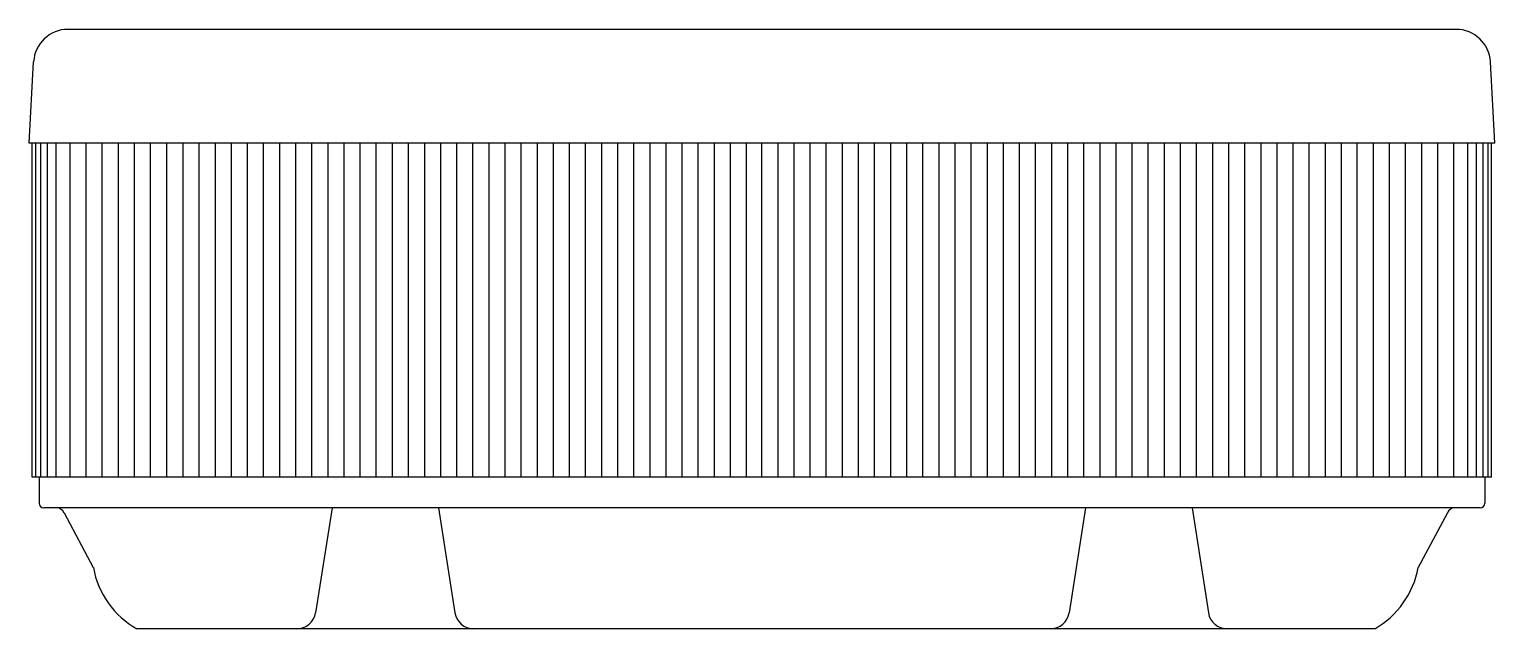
# Model space of a CAD drawing. Header units: millimetres. Extents: x -1146.71 to -1144.78, y 2253.77 to 2254.56.
import ezdxf

# ---------------------------------------------------------------- set-up
doc = ezdxf.new("R2010")
doc.units = ezdxf.units.MM
doc.header["$LTSCALE"] = 10
doc.layers.add('jacuzzi', color=1, linetype='Continuous')

msp = doc.modelspace()

# ---------------------------------------------------------------- linework, layer by layer
at = {"layer": 'jacuzzi', "color": 2}
for p, q in [((-1146.6556, 2254.5637), (-1144.8273, 2254.5637)), ((-1146.7065, 2254.4137), (-1146.7008, 2254.5208)), ((-1144.7765, 2254.4137), (-1144.7821, 2254.5208)), ((-1144.7765, 2254.4137), (-1146.7065, 2254.4137)), ((-1146.7025, 2253.9735), (-1146.7025, 2254.4137)), ((-1144.7805, 2253.9735), (-1144.7805, 2254.4137)), ((-1144.7805, 2253.9735), (-1146.7025, 2253.9735)), ((-1146.6935, 2253.9735), (-1146.6935, 2253.939)), ((-1144.7895, 2253.9735), (-1144.7895, 2253.939)), ((-1144.7956, 2253.9329), (-1146.6874, 2253.9329)), ((-1146.3078, 2253.9329), (-1146.3294, 2253.7946)), ((-1146.1676, 2253.9329), (-1146.146, 2253.7946)), ((-1145.3153, 2253.9329), (-1145.3369, 2253.7946)), ((-1145.1751, 2253.9329), (-1145.1536, 2253.7946)), ((-1146.6605, 2253.9262), (-1146.6222, 2253.8543)), ((-1144.8388, 2253.9262), (-1144.8772, 2253.8543)), ((-1146.1213, 2253.7737), (-1146.5649, 2253.7737)), ((-1145.4367, 2253.7737), (-1146.1213, 2253.7737)), ((-1144.9344, 2253.7737), (-1145.4367, 2253.7737))]:
    msp.add_line(p, q, dxfattribs=at)
at = {"layer": 'jacuzzi'}
for p, q in [((-1146.6979, 2253.9735), (-1146.6979, 2254.4137)), ((-1146.6915, 2253.9735), (-1146.6915, 2254.4137)), ((-1146.6825, 2253.9735), (-1146.6825, 2254.4137)), ((-1146.671, 2253.9735), (-1146.671, 2254.4137)), ((-1146.6527, 2253.9735), (-1146.6527, 2254.4137)), ((-1146.6315, 2253.9735), (-1146.6315, 2254.4137)), ((-1146.6103, 2253.9735), (-1146.6103, 2254.4137)), ((-1146.5891, 2253.9735), (-1146.5891, 2254.4137)), ((-1146.5679, 2253.9735), (-1146.5679, 2254.4137)), ((-1146.5467, 2253.9735), (-1146.5467, 2254.4137)), ((-1146.5255, 2253.9735), (-1146.5255, 2254.4137)), ((-1146.5043, 2254.4137), (-1146.5043, 2253.9735)), ((-1146.4831, 2254.4137), (-1146.4831, 2253.9732)), ((-1146.4619, 2254.4137), (-1146.4619, 2253.9735)), ((-1146.4407, 2254.4137), (-1146.4407, 2253.9735)), ((-1146.4195, 2254.4137), (-1146.4195, 2253.9735)), ((-1146.3983, 2254.4137), (-1146.3983, 2253.9735)), ((-1146.3771, 2254.4137), (-1146.3771, 2253.9735)), ((-1146.3559, 2254.4137), (-1146.3559, 2253.9735)), ((-1146.3347, 2254.4137), (-1146.3347, 2253.9735)), ((-1146.3135, 2254.4137), (-1146.3135, 2253.9735)), ((-1146.2923, 2254.4137), (-1146.2923, 2253.9735)), ((-1146.2711, 2254.4137), (-1146.2711, 2253.9735)), ((-1146.2499, 2254.4137), (-1146.2499, 2253.9735)), ((-1146.2287, 2254.4137), (-1146.2287, 2253.9735)), ((-1146.2074, 2254.4137), (-1146.2074, 2253.9735)), ((-1146.1862, 2254.4137), (-1146.1862, 2253.9735)), ((-1146.165, 2254.4137), (-1146.165, 2253.9735)), ((-1146.1438, 2254.4137), (-1146.1438, 2253.9735)), ((-1146.1226, 2254.4137), (-1146.1226, 2253.9735)), ((-1146.1014, 2254.4137), (-1146.1014, 2253.9735)), ((-1146.0802, 2254.4137), (-1146.0802, 2253.9735)), ((-1146.059, 2254.4137), (-1146.059, 2253.9735)), ((-1146.0378, 2254.4137), (-1146.0378, 2253.9735)), ((-1146.0166, 2254.4137), (-1146.0166, 2253.9735)), ((-1145.9954, 2254.4137), (-1145.9954, 2253.9735)), ((-1145.9742, 2254.4137), (-1145.9742, 2253.9735)), ((-1145.953, 2254.4137), (-1145.953, 2253.9735)), ((-1145.9318, 2254.4137), (-1145.9318, 2253.9735)), ((-1145.9106, 2254.4137), (-1145.9106, 2253.9735)), ((-1145.8894, 2254.4137), (-1145.8894, 2253.9735)), ((-1145.8682, 2254.4137), (-1145.8682, 2253.9735)), ((-1145.847, 2254.4137), (-1145.847, 2253.9735)), ((-1145.8258, 2254.4137), (-1145.8258, 2253.9735)), ((-1145.8046, 2254.4137), (-1145.8046, 2253.9735)), ((-1145.7834, 2254.4137), (-1145.7834, 2253.9735)), ((-1145.7622, 2254.4137), (-1145.7622, 2253.9735)), ((-1145.742, 2254.4137), (-1145.742, 2253.9735)), ((-1145.7208, 2254.4137), (-1145.7208, 2253.9735)), ((-1145.6996, 2254.4137), (-1145.6996, 2253.9735)), ((-1145.6784, 2254.4137), (-1145.6784, 2253.9735)), ((-1145.6572, 2254.4137), (-1145.6572, 2253.9735)), ((-1145.636, 2254.4137), (-1145.636, 2253.9735)), ((-1145.6148, 2254.4137), (-1145.6148, 2253.9735)), ((-1145.5936, 2254.4137), (-1145.5936, 2253.9735)), ((-1145.5724, 2254.4137), (-1145.5724, 2253.9735)), ((-1145.5512, 2254.4137), (-1145.5512, 2253.9735)), ((-1145.53, 2254.4137), (-1145.53, 2253.9735)), ((-1145.5087, 2254.4137), (-1145.5087, 2253.9735)), ((-1145.4875, 2254.4137), (-1145.4875, 2253.9735)), ((-1145.4663, 2254.4137), (-1145.4663, 2253.9735)), ((-1145.4451, 2254.4137), (-1145.4451, 2253.9735)), ((-1145.4239, 2254.4137), (-1145.4239, 2253.9735)), ((-1145.4027, 2254.4137), (-1145.4027, 2253.9735)), ((-1145.3815, 2254.4137), (-1145.3815, 2253.9735)), ((-1145.3603, 2254.4137), (-1145.3603, 2253.9735)), ((-1145.3391, 2254.4137), (-1145.3391, 2253.9735)), ((-1145.3179, 2254.4137), (-1145.3179, 2253.9735)), ((-1145.2967, 2254.4137), (-1145.2967, 2253.9735)), ((-1145.2755, 2254.4137), (-1145.2755, 2253.9735)), ((-1145.2543, 2254.4137), (-1145.2543, 2253.9735)), ((-1145.2331, 2254.4137), (-1145.2331, 2253.9735)), ((-1145.2119, 2254.4137), (-1145.2119, 2253.9735)), ((-1145.1907, 2254.4137), (-1145.1907, 2253.9735)), ((-1145.1695, 2254.4137), (-1145.1695, 2253.9735)), ((-1145.1483, 2254.4137), (-1145.1483, 2253.9735)), ((-1145.1271, 2254.4137), (-1145.1271, 2253.9735)), ((-1145.1059, 2254.4137), (-1145.1059, 2253.9735)), ((-1145.0847, 2254.4137), (-1145.0847, 2253.9735)), ((-1145.0635, 2254.4137), (-1145.0635, 2253.9735)), ((-1145.0423, 2254.4137), (-1145.0423, 2253.9735)), ((-1145.0211, 2254.4137), (-1145.0211, 2253.9735)), ((-1144.9999, 2254.4137), (-1144.9999, 2253.9735)), ((-1144.9786, 2254.4137), (-1144.9786, 2253.9735)), ((-1144.9574, 2253.9735), (-1144.9574, 2254.4137)), ((-1144.9362, 2253.9735), (-1144.9362, 2254.4137)), ((-1144.915, 2253.9735), (-1144.915, 2254.4137)), ((-1144.8938, 2253.9735), (-1144.8938, 2254.4137)), ((-1144.8726, 2253.9735), (-1144.8726, 2254.4137)), ((-1144.8514, 2253.9735), (-1144.8514, 2254.4137)), ((-1144.8302, 2253.9735), (-1144.8302, 2254.4137)), ((-1144.812, 2253.9735), (-1144.812, 2254.4137)), ((-1144.8005, 2253.9735), (-1144.8005, 2254.4137)), ((-1144.7915, 2253.9735), (-1144.7915, 2254.4137)), ((-1144.7851, 2253.9735), (-1144.7851, 2254.4137))]:
    msp.add_line(p, q, dxfattribs=at)
at = {"layer": 'jacuzzi', "color": 2}
for centre, radius, start, end in [((-1146.6556, 2254.5184), 0.0452, 90, 177), ((-1144.8273, 2254.5184), 0.0452, 3, 90), ((-1146.6874, 2253.939), 0.00609, 180, 270), ((-1146.6701, 2253.9227), 0.0101, 20, 90), ((-1144.8293, 2253.9227), 0.0101, 90, 160), ((-1144.7956, 2253.939), 0.00609, 270, 0), ((-1146.5075, 2253.875), 0.1165, 190.2412, 240.4619), ((-1144.9919, 2253.875), 0.1165, 299.5381, 349.7588), ((-1146.3541, 2253.7987), 0.025, 270, 350.66), ((-1146.1213, 2253.7987), 0.025, 189.34, 270), ((-1145.3616, 2253.7987), 0.025, 270, 350.66), ((-1145.1289, 2253.7987), 0.025, 189.34, 270)]:
    msp.add_arc(centre, radius, start, end, dxfattribs=at)

doc.saveas('drawing.dxf')
